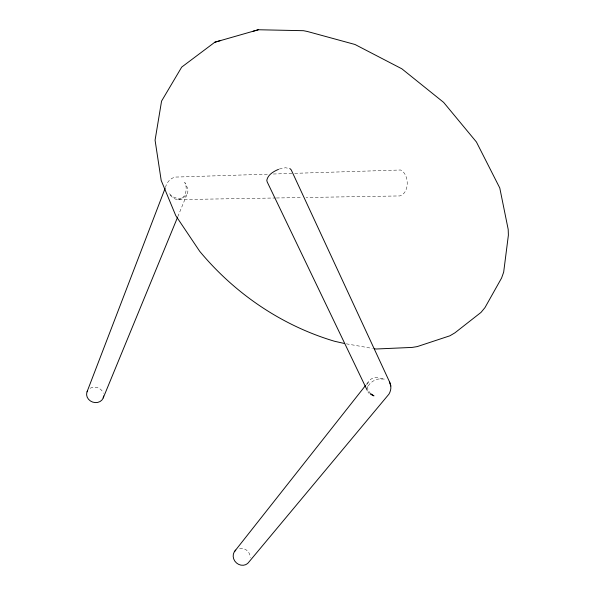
<?xml version="1.0" encoding="UTF-8"?>
<svg xmlns="http://www.w3.org/2000/svg" width="595" height="595" viewBox="0 0 595 595"><rect width="100%" height="100%" fill="white"/><g stroke="black" fill="none" stroke-linecap="round" stroke-linejoin="round"><path stroke-width="0.45" stroke-dasharray="2.98 2.23" d="M165.462 187.477C166.831 181.683 171.717 176.425 178.054 177.005L268.717 174.149M177.786 216.736L187.455 193.249M366.267 384.556L368.595 381.603M279.3 169.017L285.451 167.745L289.966 168.638M273.358 174.008L293.789 173.361M294.718 173.331L400.599 169.999C409.464 174.29 409.695 193.025 399.773 195.934L306.09 197.488M177.57 199.593A11.342 8.375 86.9 0 0 185.216 183.29L184.733 182.427L187.685 188.399A11.312 9.066 28.3 0 1 184.428 196.908A11.312 9.066 28.3 0 1 173.814 197.22L171.278 195.673L169.278 193.434A11.491 9.505 73.2 0 0 175.361 199.072L177.57 199.623L275.485 197.994M276.407 197.979L302.379 197.547M346.29 343.821L372.329 348.387M370.685 393.682L369.257 391.956A11.922 9.728 32.2 0 1 368.208 389.993M90.113 388.267A8.657 7.623 19.3 0 1 103.337 393.288M239.607 548.3A8.962 8.137 44.2 0 1 250.309 557.604M367.955 389.323A11.922 9.728 32.2 0 1 378.063 377.572C384.377 379.751 389.301 378.889 378.026 379.067A11.893 7.817 -21 0 0 367.569 387.68M369.235 393.444A11.893 7.817 -21 0 1 367.926 391.8"/><path stroke-width="0.89" d="M390.261 384.08C391.517 387.39 390.737 391.153 388.952 394.135L249.149 561.74A8.962 8.137 44.2 0 1 236.475 562.952A8.962 8.137 44.2 0 1 235.746 550.085M87.056 391.77L165.135 188.31M103.233 397.914L177.436 217.591M365.702 385.277L234.371 551.699M220.7 40.52L214.862 42.2L181.706 67.101L161.565 101.098L155.072 140.189L161.193 180.441L175.793 215.68L199.704 251.306C234.787 293.588 281.785 325.599 334.546 341.262L344.498 343.508M278.505 169.352C273.633 171.419 267.951 174.61 266.798 180.211L267.162 181.854L367.197 390.275M253.158 31.245L258.349 29.75L303.487 30.695L307.518 31.52L354.999 44.484L401.863 68.812L443.639 102.392L476.431 142.004L499.778 187.99L508.197 229.417L508.39 235.137L503.668 272.16L501.585 278.021L484.97 307.608L481.005 312.412L454.915 332.836L449.902 335.796L417.251 346.588L412.238 347.406L375.921 349.012L374.129 348.7M214.862 42.2L258.349 29.75M370.678 394.329L373.972 395.876L370.685 393.682M289.966 168.638L291.208 169.85L389.651 382.131L390.863 386.021M389.651 382.131L390.171 383.805M103.664 395.972A8.657 7.623 19.3 0 1 92.731 402.108A8.657 7.623 19.3 0 1 87.658 390.588"/></g></svg>
